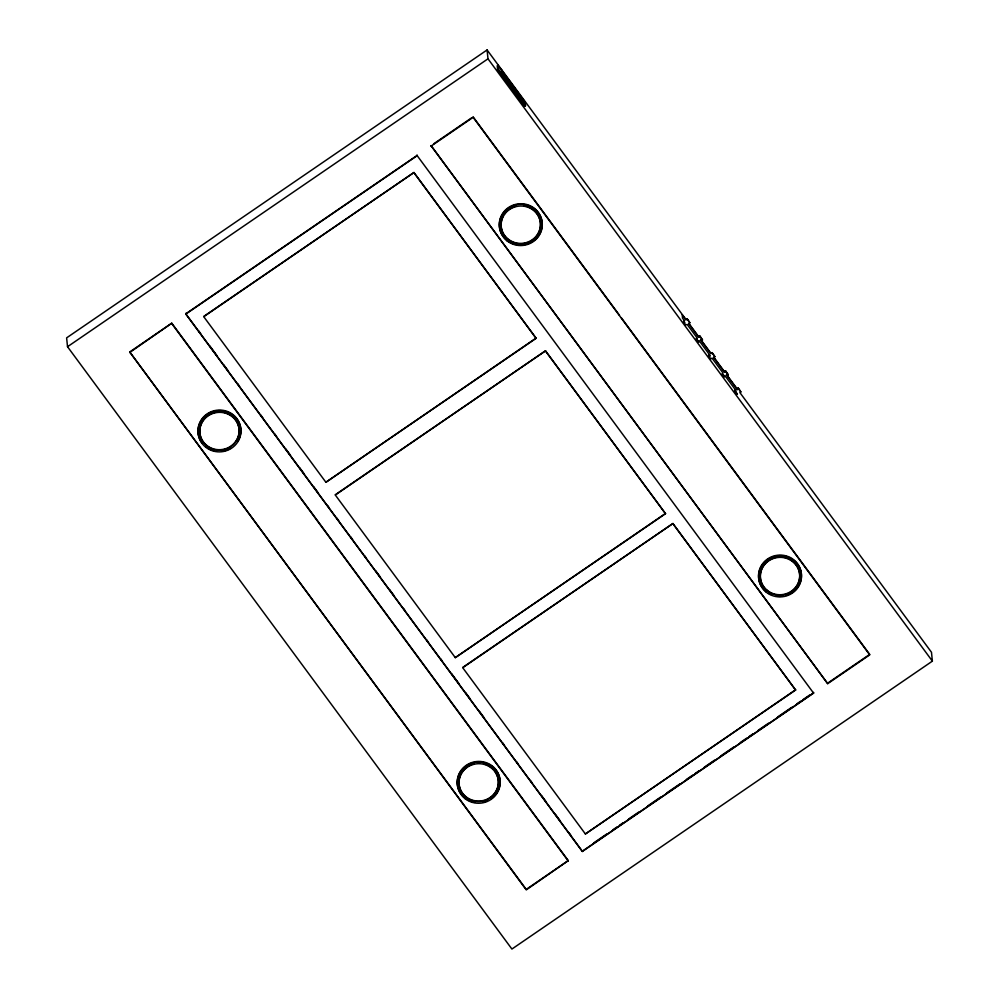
<?xml version="1.0" encoding="UTF-8"?>
<svg xmlns="http://www.w3.org/2000/svg" width="999" height="999" viewBox="0 0 999 999"><rect width="100%" height="100%" fill="white"/><g stroke="black" fill="none" stroke-linecap="round" stroke-linejoin="round"><path stroke-width="1.5" d="M686.138 319.742L487.087 49.95L66.621 337.862L67.52 346.728L511.913 949.05L932.379 661.138L931.48 652.272L739.834 392.52M67.52 346.728L487.987 58.816L487.087 49.95M497.914 65.26L497.215 65.747L497.577 69.318L524.812 106.244L525.511 105.769L525.149 102.185L497.914 65.26L498.276 68.844L525.511 105.769M497.577 69.318L498.276 68.844M129.72 351.973L171.766 323.189L568.269 860.601L526.273 889.872L129.72 351.973L526.223 889.397L568.269 860.601M433.591 143.893L471.815 117.72M129.77 352.46L171.766 323.189M813.511 692.419L813.586 693.131L582.33 851.485L185.826 314.073L417.082 155.719L417.008 154.995M431.093 146.116L473.139 117.333L869.742 654.869L827.696 683.666L431.044 145.642L827.696 683.666M203.721 316.458L413.948 172.502L536.126 338.311L325.899 482.267L203.746 316.695L413.948 172.502M536.101 338.074L325.899 482.267M335.277 494.78L545.516 350.824L665.521 513.686L455.294 657.642L335.302 495.017L545.516 350.824M665.496 513.449L455.294 657.642M462.699 667.469L672.926 523.513L795.616 690.022L585.389 833.978L462.724 667.707L672.926 523.513M795.591 689.785L585.389 833.978M593.818 842.844L606.668 834.053M613.099 829.657L616.945 827.01M619.517 825.249L623.376 822.614M628.508 819.093L638.786 812.062M647.789 805.906L660.626 797.102M667.057 792.707L679.907 783.903M686.325 779.507L692.744 775.112M695.316 773.351L699.175 770.716M704.307 767.195L714.585 760.152M721.016 755.756L733.865 746.965M740.284 742.557L746.703 738.161M749.275 736.4L753.134 733.766M758.266 730.244L768.543 723.201M777.547 717.045L791.67 707.367M796.815 703.858L800.661 701.211M803.233 699.45L809.665 695.054M813.561 692.894L582.305 851.248L185.802 313.823L417.058 155.482L813.586 693.131M827.647 683.179L869.692 654.395L621.353 317.794M734.577 390.259L737.387 394.355L735.102 390.759M722.464 373.638C720.366 373.052 727.584 380.781 723.201 374.55M684.814 322.527C681.318 318.119 686.35 326.96 686.138 324.6M697.439 339.635C693.331 334.952 700.848 345.991 698.201 340.734M709.827 356.418C706.33 352.023 711.363 360.864 711.151 358.504M688.923 323.501L699.1 337.312M700.948 339.822L711.138 353.621M713.91 357.38L725.024 372.44M726.872 374.95L737.062 388.761M685.888 319.842L682.217 314.847L682.542 318.157L684.39 320.654M688.661 323.589L698.788 337.312M700.624 339.81L710.751 353.534M713.511 357.28L724.562 372.252M726.41 374.75L737.449 389.722M520.816 97.752L524.45 102.672M687.15 324.4L697.277 338.124M699.125 340.622L710.164 355.594M712.012 358.092L723.051 373.064M724.899 375.562L735.951 390.534M487.987 58.816L932.379 661.138M473.089 116.846L619.505 315.284M413.973 172.74L536.126 338.311M545.541 351.061L665.521 513.686M672.951 523.751L795.616 690.022M198.726 330.931L200.574 333.441M209.84 345.991L217.258 356.044M223.739 364.835L228.371 371.104M237.637 383.666L239.485 386.176M260.789 415.06L262.65 417.57M274.688 433.891L276.548 436.401M285.801 448.963L290.434 455.232M299.7 467.794L304.333 474.075M313.599 486.625L318.231 492.907M327.497 505.469L329.345 507.979M336.763 518.019L338.611 520.529M350.661 536.85L352.51 539.36M364.548 555.694L366.408 558.204M375.674 570.754L380.307 577.035M389.573 589.597L394.193 595.866M403.459 608.428L405.319 610.938M426.623 639.822L428.471 642.332M440.522 658.653L442.37 661.163M451.635 673.726L459.053 683.766M465.534 692.557L470.167 698.838M479.433 711.388L484.065 717.669M502.584 742.781L504.445 745.291M516.483 761.613L518.344 764.123M530.382 780.444L532.23 782.966M541.495 795.516L546.128 801.797M555.394 814.347L560.027 820.629M569.293 833.191L571.141 835.701M171.816 323.664L568.319 861.088M524.575 103.859L524.812 106.244M522.277 97.827L522.602 101.124L502.035 73.239L501.698 69.942M582.267 850.761L582.33 851.485M185.752 313.349L185.826 314.073M209.353 414.597A19.718 18.931 -5.8 0 1 238.274 425.05A19.718 18.931 -5.8 0 1 220.679 449.675A19.718 18.931 -5.8 0 1 200.012 427.684M200.337 426.248A19.718 18.931 -5.8 0 1 208.079 415.397M201.873 442.682A21.479 20.617 -5.8 0 1 204.882 415.621A21.479 20.617 -5.8 0 1 233.179 414.735A21.479 20.617 -5.8 0 1 237.55 441.57M230.632 448.164A21.479 20.617 -5.8 0 1 224.151 450.749M214.435 450.761A21.479 20.617 -5.8 0 1 207.967 448.201M494.78 771.116A19.718 18.931 -5.8 0 1 490.022 797.539A19.718 18.931 -5.8 0 1 462.549 793.181A19.718 18.931 -5.8 0 1 467.307 766.757M468.593 765.958A19.718 18.931 -5.8 0 1 474.325 763.711M483.504 763.748A19.718 18.931 -5.8 0 1 492.807 768.843M475.024 802.384A21.479 20.617 -5.8 0 1 459.165 773.551A21.479 20.617 -5.8 0 1 492.395 766.083A21.479 20.617 -5.8 0 1 491.021 798.788M487.375 800.811A21.479 20.617 -5.8 0 1 483.391 802.11M531.293 208.354A19.718 18.931 -5.8 0 1 537.699 234.028A19.718 18.931 -5.8 0 1 511.088 241.034A19.718 18.931 -5.8 0 1 503.346 215.709M504.12 214.435A19.718 18.931 -5.8 0 1 516.421 206.019M524.1 205.769A19.718 18.931 -5.8 0 1 529.97 207.63M525.486 244.405A21.479 20.617 -5.8 0 1 500.124 218.806A21.479 20.617 -5.8 0 1 535.876 209.59A21.479 20.617 -5.8 0 1 526.823 244.068M765.197 590.759A21.479 20.617 -5.8 0 1 767.232 559.215A21.479 20.617 -5.8 0 1 799.212 566.371A21.479 20.617 -5.8 0 1 786.051 595.429M780.544 596.303A21.479 20.617 -5.8 0 1 776.36 596.041M770.978 594.48A21.479 20.617 -5.8 0 1 768.531 593.219M687.062 318.718L689.872 322.814L687.062 318.718M699.7 335.839L702.497 339.935L699.7 335.839M712.075 352.622L714.884 356.718L712.075 352.622M725.449 370.741L728.259 374.837L725.449 370.741M738.086 387.862L740.883 391.958L738.086 387.862M206.83 445.891A19.718 18.931 -5.8 0 0 238.898 434.378A19.718 18.931 -5.8 0 0 212.712 413.536A19.718 18.931 -5.8 0 0 206.83 445.891M205.707 447.19A21.479 20.617 -5.8 0 0 240.622 434.652A21.479 20.617 -5.8 0 0 212.113 411.963A21.479 20.617 -5.8 0 0 205.707 447.19M466.058 797.252A19.718 18.931 -5.8 0 0 498.139 785.738A19.718 18.931 -5.8 0 0 471.953 764.897A19.718 18.931 -5.8 0 0 466.058 797.252M464.935 798.551A21.479 20.617 -5.8 0 0 499.862 786.013A21.479 20.617 -5.8 0 0 471.341 763.323A21.479 20.617 -5.8 0 0 464.935 798.551M508.166 239.56A19.718 18.931 -5.8 0 0 540.234 228.047A19.718 18.931 -5.8 0 0 514.048 207.205A19.718 18.931 -5.8 0 0 508.166 239.56M507.042 240.859A21.479 20.617 -5.8 0 0 541.957 228.321A21.479 20.617 -5.8 0 0 513.449 205.619A21.479 20.617 -5.8 0 0 507.042 240.859M767.394 590.921A19.718 18.931 -5.8 0 0 799.462 579.395A19.718 18.931 -5.8 0 0 773.276 558.553A19.718 18.931 -5.8 0 0 767.394 590.921M767.344 590.434A19.718 18.931 -5.8 0 0 799.412 578.921A19.718 18.931 -5.8 0 0 773.226 558.079A19.718 18.931 -5.8 0 0 767.344 590.434M766.27 592.22A21.479 20.617 -5.8 0 0 801.186 579.682A21.479 20.617 -5.8 0 0 772.677 556.98A21.479 20.617 -5.8 0 0 766.27 592.22"/></g></svg>
